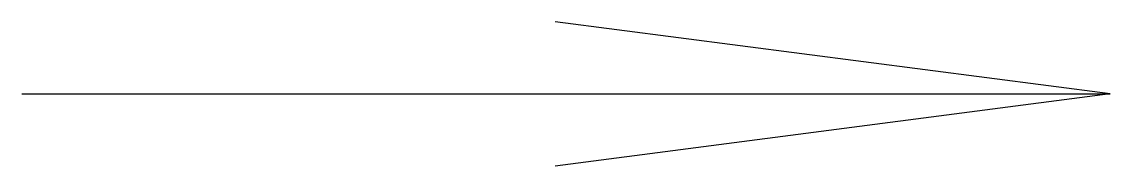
# Model space of a CAD drawing. Extents: x -20328.9 to -20316.6, y -11937.8 to -11936.2.
import ezdxf

# ---------------------------------------------------------------- set-up
doc = ezdxf.new("R2010")
doc.units = 0
doc.header["$MEASUREMENT"] = 0
doc.layers.add('1', color=7, linetype='CONTINUOUS')

msp = doc.modelspace()

# ---------------------------------------------------------------- linework, layer by layer
at = {"layer": '1', "color": 7}
for p, q in [((-20316.619, -11937), (-20322.888, -11936.186)), ((-20328.916, -11937), (-20316.619, -11937)), ((-20316.619, -11937), (-20322.888, -11937.814))]:
    msp.add_line(p, q, dxfattribs=at)

doc.saveas('drawing.dxf')
